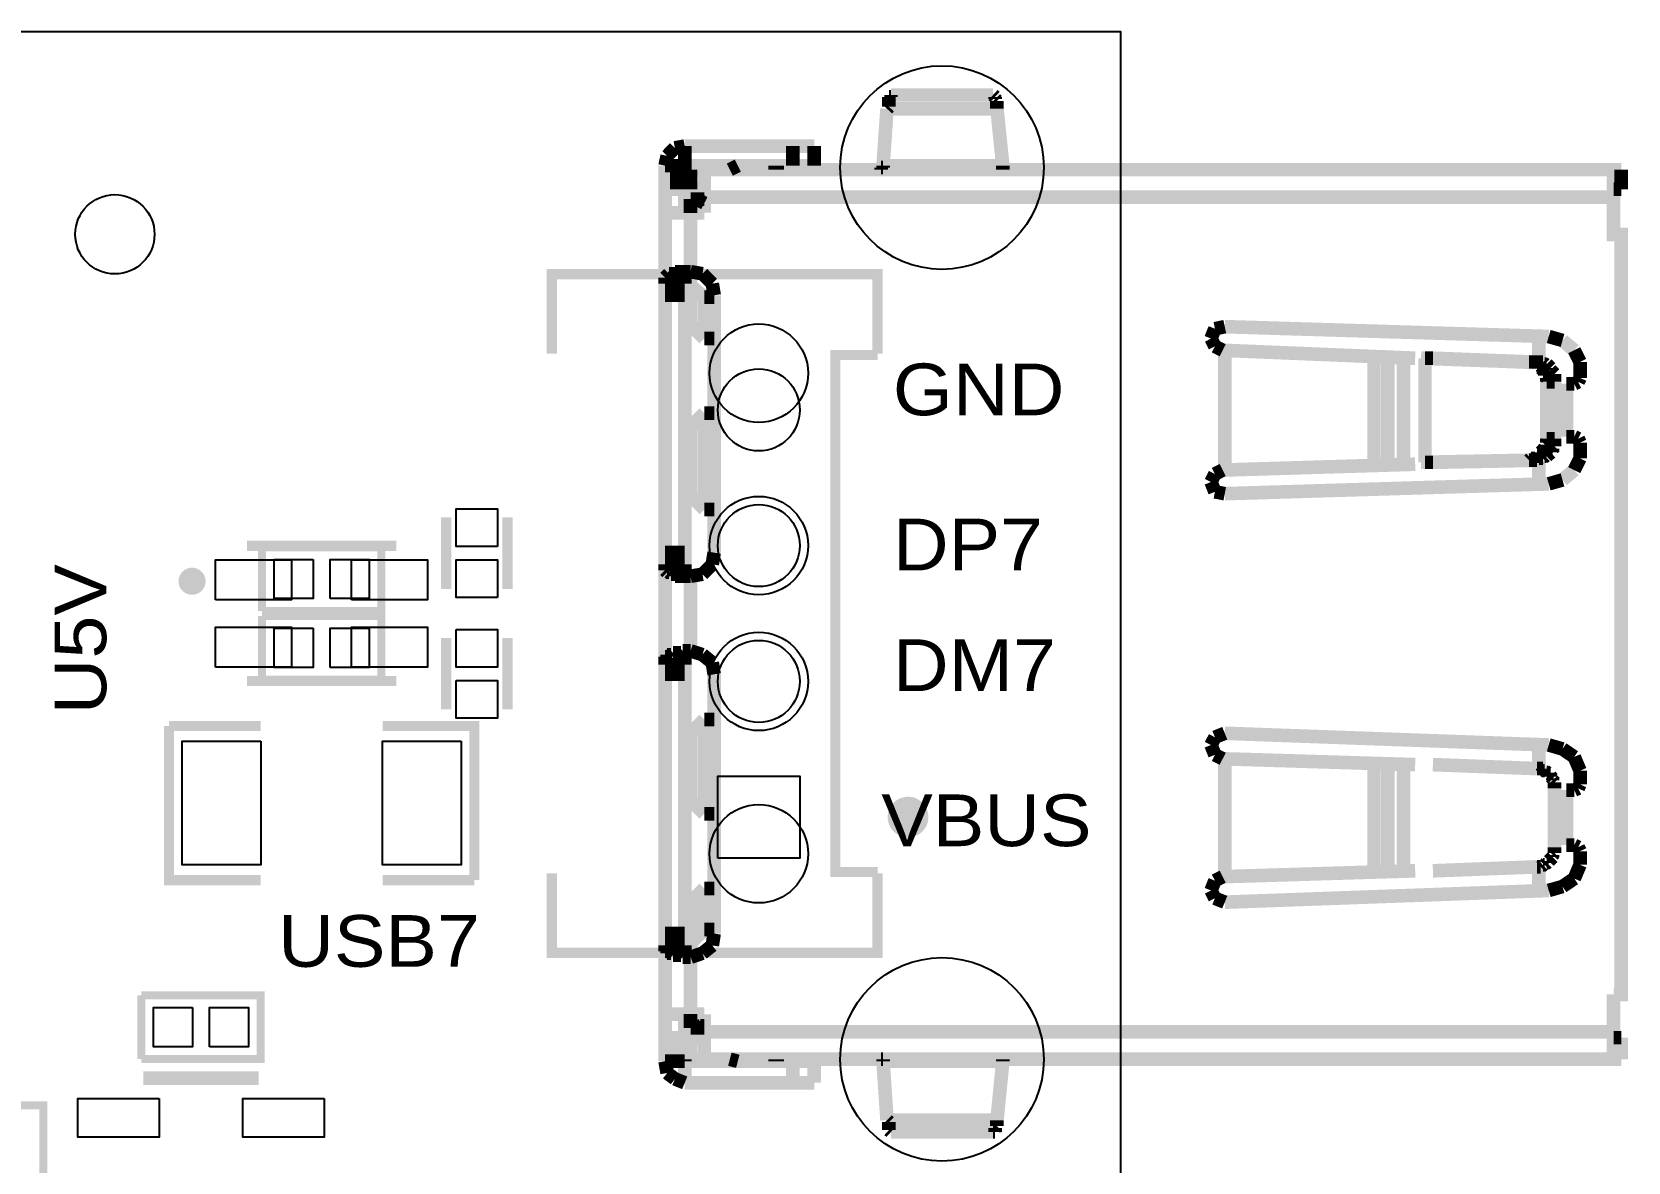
# Model space of a CAD drawing. Extents: x 0 to 145, y 0 to 99.
# Drawn here: x 121.97 to 145.5, y 81.32 to 97.98 of the extents above; entities that cross this region are included whole.
import ezdxf

# ---------------------------------------------------------------- set-up
doc = ezdxf.new("R2010")
doc.units = 0
doc.header["$MEASUREMENT"] = 0
for name, color, linetype in [('OUTLINE', 7, 'CONTINUOUS'), ('SILKSCREEN_TOP', 7, 'CONTINUOUS'), ('SOLDERMASK_BOTTOM', 5, 'CONTINUOUS'), ('SOLDERMASK_TOP', 94, 'CONTINUOUS')]:
    doc.layers.add(name, color=color, linetype=linetype)

msp = doc.modelspace()

# ---------------------------------------------------------------- linework, layer by layer
at = {"layer": 'OUTLINE'}
msp.add_lwpolyline([(0.01778, 97.97796), (0.01778, -0.02286), (138.01852, -0.02286), (138.01852, 97.97796)], close=True, dxfattribs=at)
at = {"layer": 'SILKSCREEN_TOP'}
for points, const_width in [([(134.51332, 96.00692), (134.57174, 96.84512)], 0.20066), ([(134.59968, 96.8756), (134.57174, 96.84512)], 0.20066), ([(134.57174, 96.84512), (136.19226, 96.84512)], 0.20066), ([(134.59968, 97.02038), (134.59968, 96.8756)], 0.20066), ([(134.63016, 97.02038), (134.59968, 97.02038)], 0.20066), ([(136.13638, 97.04832), (134.63016, 97.04832)], 0.20066), ([(134.63016, 97.04832), (134.63016, 97.02038)], 0.20066), ([(136.16432, 97.02038), (136.13384, 97.04832)], 0.20066), ([(136.16432, 96.9899), (136.16432, 97.02038)], 0.20066), ([(136.19226, 96.96196), (136.16432, 96.9899)], 0.20066), ([(136.19226, 96.84512), (136.19226, 96.96196)], 0.20066), ([(136.27862, 96.00692), (136.19226, 96.84512)], 0.20066), ([(131.3307, 96.1517), (131.30022, 96.00692)], 0.20066), ([(131.445, 96.26854), (131.3307, 96.1517)], 0.20066), ([(131.58978, 96.29648), (131.445, 96.26854)], 0.20066), ([(133.49986, 96.29648), (131.58978, 96.29648)], 0.20066), ([(131.58978, 96.29648), (131.58978, 96.00692)], 0.20066), ([(133.18236, 96.00692), (133.18236, 96.29648)], 0.20066), ([(133.49986, 96.00692), (133.49986, 96.29648)], 0.20066), ([(131.30022, 96.00692), (131.30022, 82.80908)], 0.20066), ([(131.30022, 96.00692), (131.58978, 96.00692)], 0.20066), ([(145.39468, 95.9485), (131.30022, 95.9485)], 0.20066), ([(131.47548, 95.9485), (131.47548, 95.65894)], 0.20066), ([(133.49986, 96.00692), (131.58978, 96.00692)], 0.20066), ([(131.58978, 96.00692), (131.58978, 95.9485)], 0.20066), ([(131.67614, 95.65894), (131.67614, 95.9485)], 0.20066), ([(131.87934, 95.9485), (131.87934, 95.3135)], 0.20066), ([(132.25526, 95.9485), (132.3721, 96.00692)], 0.20066), ([(132.92074, 95.9485), (132.92074, 96.00692)], 0.20066), ([(132.95122, 95.9485), (132.95122, 96.00692)], 0.20066), ([(134.48538, 95.97898), (134.48538, 95.9485)], 0.20066), ([(134.51332, 95.97898), (134.48538, 95.97898)], 0.20066), ([(134.51332, 96.00692), (136.27862, 96.00692)], 0.20066), ([(134.51332, 96.00692), (134.51332, 95.97898)], 0.20066), ([(136.27862, 95.9485), (136.27862, 96.00692)], 0.20066), ([(145.28038, 83.7946), (145.39468, 83.7946), (145.39468, 94.99346), (145.28038, 94.99346), (145.28038, 95.9485)], 0.20066), ([(145.39468, 95.9485), (145.39468, 95.65894)], 0.20066), ([(131.30022, 95.65894), (131.87934, 95.65894)], 0.20066), ([(131.58978, 95.65894), (131.58978, 95.3135)], 0.20066), ([(145.28038, 95.65894), (145.39468, 95.65894)], 0.20066), ([(131.67614, 95.31096), (131.67614, 95.51416)], 0.20066), ([(131.67614, 95.51416), (131.87934, 95.51416)], 0.20066), ([(131.82092, 95.48622), (131.67614, 95.51416)], 0.20066), ([(131.87934, 95.45574), (131.82092, 95.48622)], 0.20066), ([(131.87934, 95.54464), (145.28038, 95.54464)], 0.20066), ([(131.30022, 95.31096), (131.87934, 95.31096)], 0.20066), ([(131.67614, 95.31096), (131.67614, 94.44482)], 0.20066), ([(134.43204, 93.23832), (134.43204, 94.40926), (129.63144, 94.40926), (129.63144, 93.23832)], 0.14986), ([(131.30022, 94.35592), (131.35864, 94.41434)], 0.20066), ([(131.30022, 94.26956), (131.30022, 94.35592)], 0.20066), ([(131.58978, 94.26956), (131.30022, 94.26956)], 0.20066), ([(131.35864, 94.41434), (131.445, 94.41434)], 0.20066), ([(131.445, 94.44482), (131.67614, 94.44482)], 0.20066), ([(131.445, 94.41434), (131.445, 94.44482)], 0.20066), ([(131.58978, 94.3864), (131.62026, 94.41434)], 0.20066), ([(131.58978, 94.26956), (131.58978, 94.3864)], 0.20066), ([(131.58978, 94.26956), (131.58978, 90.1319)], 0.20066), ([(131.62026, 94.44482), (131.67614, 94.44482)], 0.20066), ([(131.62026, 94.41434), (131.62026, 94.44482)], 0.20066), ([(131.67614, 93.6625), (131.67614, 94.44482)], 0.20066), ([(131.8514, 94.41434), (131.67614, 94.44482)], 0.20066), ([(131.99618, 94.26956), (131.8514, 94.41434)], 0.20066), ([(132.02412, 94.09684), (131.99618, 94.26956)], 0.20066), ([(131.30022, 94.09684), (131.58978, 94.09684)], 0.20066), ([(131.87934, 94.0689), (131.67614, 94.24162)], 0.20066), ([(131.87934, 94.0689), (131.87934, 93.4593)], 0.20066), ([(132.02412, 94.0689), (131.87934, 94.0689)], 0.20066), ([(132.02412, 90.30462), (132.02412, 94.09684)], 0.20066), ([(131.87934, 93.4593), (131.67614, 93.6625)], 0.20066), ([(139.40536, 93.60408), (139.34694, 93.4593)], 0.20066), ([(139.55014, 93.63456), (139.40536, 93.60408)], 0.20066), ([(144.32534, 93.48978), (139.55014, 93.63456)], 0.20066), ([(131.87934, 93.4593), (132.02412, 93.4593)], 0.20066), ([(139.34694, 93.4593), (139.40536, 93.345)], 0.20066), ([(139.40536, 93.345), (139.51966, 93.28658)], 0.20066), ([(144.18056, 93.48978), (144.18056, 93.11386)], 0.20066), ([(144.52854, 93.43136), (144.32534, 93.48978)], 0.20066), ([(144.70126, 93.28658), (144.52854, 93.43136)], 0.20066), ([(134.43204, 93.218), (133.80974, 93.218), (133.80974, 85.598), (134.43204, 85.598)], 0.14986), ([(139.51966, 93.28658), (142.35684, 93.16974)], 0.20066), ([(139.55014, 91.52128), (139.55014, 93.28658)], 0.20066), ([(141.74978, 91.60764), (141.74978, 93.20022)], 0.20066), ([(141.95298, 91.60764), (141.95298, 93.20022)], 0.20066), ([(142.18412, 91.60764), (142.18412, 93.20022)], 0.20066), ([(142.4432, 93.16974), (144.03578, 93.11132)], 0.20066), ([(142.50162, 91.63558), (142.50162, 93.16974)], 0.20066), ([(142.50162, 93.16974), (142.61846, 93.16974)], 0.20066), ([(142.61846, 93.16974), (144.15262, 93.11132)], 0.20066), ([(144.03578, 93.11386), (144.12214, 93.11386)], 0.20066), ([(144.15262, 93.11386), (144.03578, 93.11386)], 0.20066), ([(144.12214, 93.11386), (144.15262, 93.08338)], 0.20066), ([(144.23898, 93.11132), (144.15262, 93.11132)], 0.20066), ([(144.15262, 93.08338), (144.18056, 93.08338)], 0.20066), ([(144.18056, 93.08338), (144.18056, 93.05544)], 0.20066), ([(144.26692, 93.08338), (144.23898, 93.11132)], 0.20066), ([(144.29486, 93.08338), (144.26692, 93.08338)], 0.20066), ([(144.35328, 93.02496), (144.29486, 93.08338)], 0.20066), ([(144.78762, 93.11386), (144.70126, 93.28658)], 0.20066), ([(144.78762, 92.88018), (144.78762, 93.11386)], 0.20066), ([(144.18056, 93.05544), (144.2085, 93.05544)], 0.20066), ([(144.2085, 93.05544), (144.2085, 93.02496)], 0.20066), ([(144.2085, 93.02496), (144.23898, 92.99702)], 0.20066), ([(144.23898, 92.99702), (144.23898, 92.96908)], 0.20066), ([(144.23898, 92.96908), (144.26692, 92.96908)], 0.20066), ([(144.26692, 92.96908), (144.26692, 92.91066)], 0.20066), ([(144.26692, 92.91066), (144.2974, 92.88018)], 0.20066), ([(144.2974, 92.88018), (144.2974, 92.8243)], 0.20066), ([(144.35328, 92.99702), (144.35328, 93.02496)], 0.20066), ([(144.4117, 92.9386), (144.35328, 92.99702)], 0.20066), ([(144.4117, 92.82176), (144.4117, 92.9386)], 0.20066), ([(144.75968, 92.82176), (144.78762, 92.88018)], 0.20066), ([(144.29486, 91.98356), (144.29486, 92.8243)], 0.20066), ([(144.4117, 92.82176), (144.29486, 92.82176)], 0.20066), ([(144.4117, 91.98356), (144.4117, 92.8243)], 0.20066), ([(144.58696, 92.79382), (144.58696, 92.0115)], 0.20066), ([(144.58696, 92.79382), (144.70126, 92.79382)], 0.20066), ([(144.70126, 92.79382), (144.75968, 92.82176)], 0.20066), ([(131.67614, 92.15882), (131.87934, 92.35948)], 0.20066), ([(131.67614, 92.15628), (131.67614, 91.14536)], 0.20066), ([(131.87934, 92.35948), (131.87934, 90.94216)], 0.20066), ([(131.87934, 92.35948), (132.02412, 92.35948)], 0.20066), ([(144.29486, 91.92514), (144.26692, 91.8972)], 0.20066), ([(144.26692, 91.8972), (144.26692, 91.83878)], 0.20066), ([(144.4117, 91.98356), (144.29486, 91.98356)], 0.20066), ([(144.29486, 91.98356), (144.29486, 91.92514)], 0.20066), ([(144.4117, 91.86926), (144.4117, 91.98356)], 0.20066), ([(144.58696, 92.0115), (144.70126, 92.0115)], 0.20066), ([(144.75968, 91.98356), (144.70126, 92.0115)], 0.20066), ([(144.78762, 91.92514), (144.75968, 91.98356)], 0.20066), ([(144.78762, 91.694), (144.78762, 91.92514)], 0.20066), ([(142.4432, 91.63558), (144.03578, 91.66606)], 0.20066), ([(142.61846, 91.63558), (144.15262, 91.66606)], 0.20066), ([(144.06372, 91.694), (144.03578, 91.66606)], 0.20066), ([(144.15262, 91.66606), (144.03578, 91.66606)], 0.20066), ([(144.12214, 91.694), (144.06372, 91.694)], 0.20066), ([(144.15262, 91.72448), (144.12214, 91.694)], 0.20066), ([(144.18056, 91.72448), (144.15262, 91.72448)], 0.20066), ([(144.15262, 91.66606), (144.18056, 91.694)], 0.20066), ([(144.18056, 91.75242), (144.18056, 91.72448)], 0.20066), ([(144.2085, 91.75242), (144.18056, 91.75242)], 0.20066), ([(144.18056, 91.694), (144.18056, 91.31808)], 0.20066), ([(144.18056, 91.694), (144.23898, 91.694)], 0.20066), ([(144.26692, 91.83878), (144.2085, 91.78036)], 0.20066), ([(144.2085, 91.78036), (144.2085, 91.75242)], 0.20066), ([(144.23898, 91.694), (144.26692, 91.72448)], 0.20066), ([(144.26692, 91.72448), (144.29486, 91.72448)], 0.20066), ([(144.29486, 91.72448), (144.35328, 91.78036)], 0.20066), ([(144.35328, 91.78036), (144.35328, 91.81084)], 0.20066), ([(144.35328, 91.81084), (144.38376, 91.81084)], 0.20066), ([(144.38376, 91.83878), (144.4117, 91.86926)], 0.20066), ([(144.38376, 91.81084), (144.38376, 91.83878)], 0.20066), ([(144.70126, 91.52128), (144.78762, 91.694)], 0.20066), ([(139.40536, 91.46286), (139.34694, 91.34602)], 0.20066), ([(139.51966, 91.52128), (139.40536, 91.46286)], 0.20066), ([(142.35684, 91.60764), (139.51966, 91.52128)], 0.20066), ([(142.50162, 91.63558), (142.61846, 91.63558)], 0.20066), ([(144.52854, 91.3765), (144.70126, 91.52128)], 0.20066), ([(139.34694, 91.34602), (139.40536, 91.20124)], 0.20066), ([(139.40536, 91.20124), (139.55014, 91.1733)], 0.20066), ([(139.55014, 91.1733), (144.32534, 91.31808)], 0.20066), ([(144.32534, 91.31808), (144.52854, 91.3765)], 0.20066), ([(131.67614, 91.14536), (131.87934, 90.94216)], 0.20066), ([(128.07188, 89.77122), (128.07188, 90.82278)], 0.1524), ([(128.97612, 89.77122), (128.97612, 90.82278)], 0.1524), ([(131.87934, 90.94216), (132.02412, 90.94216)], 0.20066), ([(125.13818, 90.40368), (127.33782, 90.40368)], 0.14986), ([(125.35916, 90.3859), (125.35916, 89.4461)], 0.11938), ([(125.35916, 90.3859), (127.11684, 90.3859), (127.11684, 89.4461), (125.35916, 89.4461)], 0.11938), ([(131.30022, 90.30462), (131.58978, 90.30462)], 0.20066), ([(131.99618, 90.1319), (132.02412, 90.30462)], 0.20066), ([(131.30022, 90.1319), (131.58978, 90.1319)], 0.20066), ([(131.30022, 90.04554), (131.30022, 90.1319)], 0.20066), ([(131.3307, 90.01506), (131.30022, 90.04554)], 0.20066), ([(131.35864, 90.01506), (131.3307, 90.01506)], 0.20066), ([(131.38912, 89.98712), (131.35864, 90.01506)], 0.20066), ([(131.58978, 90.01506), (131.58978, 90.1319)], 0.20066), ([(131.62026, 89.98712), (131.58978, 90.01506)], 0.20066), ([(131.8514, 89.98712), (131.99618, 90.1319)], 0.20066), ([(131.445, 89.98712), (131.38912, 89.98712)], 0.20066), ([(131.445, 89.95664), (131.445, 89.98712)], 0.20066), ([(131.67614, 89.95664), (131.445, 89.95664)], 0.20066), ([(131.62026, 89.95664), (131.62026, 89.98712)], 0.20066), ([(131.67614, 89.95664), (131.62026, 89.95664)], 0.20066), ([(131.67614, 89.95664), (131.8514, 89.98712)], 0.20066), ([(131.67614, 89.95664), (131.67614, 88.85682)], 0.20066), ([(125.35916, 89.3699), (125.35916, 88.4301)], 0.11938), ([(125.35916, 89.3699), (127.11684, 89.3699), (127.11684, 88.4301), (125.35916, 88.4301)], 0.11938), ([(128.07188, 89.04478), (128.07188, 87.99322)], 0.1524), ([(128.97612, 89.04478), (128.97612, 87.99322)], 0.1524), ([(131.56184, 88.85682), (131.5339, 88.82888)], 0.20066), ([(131.67614, 88.85682), (131.56184, 88.85682)], 0.20066), ([(131.67614, 88.85682), (131.6482, 88.85682)], 0.20066), ([(131.6482, 88.85682), (131.6482, 88.82888)], 0.20066), ([(131.8514, 88.80094), (131.67614, 88.85682)], 0.20066), ([(131.30022, 88.77046), (131.30022, 88.65616)], 0.20066), ([(131.3307, 88.77046), (131.30022, 88.77046)], 0.20066), ([(131.30022, 88.65616), (131.58978, 88.65616)], 0.20066), ([(131.3307, 88.80094), (131.3307, 88.77046)], 0.20066), ([(131.38912, 88.80094), (131.3307, 88.80094)], 0.20066), ([(131.41706, 88.82888), (131.38912, 88.80094)], 0.20066), ([(131.5339, 88.82888), (131.41706, 88.82888)], 0.20066), ([(131.58978, 88.80094), (131.58978, 88.65616)], 0.20066), ([(131.62026, 88.80094), (131.58978, 88.80094)], 0.20066), ([(131.58978, 88.65616), (131.58978, 84.51596)], 0.20066), ([(131.62026, 88.82888), (131.62026, 88.80094)], 0.20066), ([(131.6482, 88.82888), (131.62026, 88.82888)], 0.20066), ([(131.99618, 88.6841), (131.8514, 88.80094)], 0.20066), ([(132.02412, 88.51138), (131.99618, 88.6841)], 0.20066), ([(125.13818, 88.41232), (127.33782, 88.41232)], 0.14986), ([(131.30022, 88.51138), (131.58978, 88.51138)], 0.20066), ([(132.02412, 88.51138), (132.02412, 84.69122)], 0.20066), ([(125.33884, 85.47862), (123.98756, 85.47862), (123.98756, 87.74938)], 0.14986), ([(125.33884, 87.74938), (123.98756, 87.74938)], 0.14986), ([(127.13716, 87.74938), (128.48844, 87.74938), (128.48844, 85.47862)], 0.14986), ([(131.67614, 87.6427), (131.87934, 87.8459)], 0.20066), ([(131.87934, 86.45652), (131.87934, 87.8459)], 0.20066), ([(131.87934, 87.8459), (132.02412, 87.8459)], 0.20066), ([(131.67614, 86.65972), (131.67614, 87.6427)], 0.20066), ([(139.40536, 87.58428), (139.34694, 87.46998)], 0.20066), ([(139.34694, 87.46998), (139.40536, 87.3252)], 0.20066), ([(139.55014, 87.6427), (139.40536, 87.58428)], 0.20066), ([(139.55014, 87.6427), (144.32534, 87.46998)], 0.20066), ([(144.18056, 87.46998), (144.18056, 87.122)], 0.20066), ([(144.52854, 87.41156), (144.32534, 87.46998)], 0.20066), ([(139.40536, 87.3252), (139.51966, 87.26678)], 0.20066), ([(142.35684, 87.18042), (139.51966, 87.26678)], 0.20066), ([(139.55014, 87.26678), (139.55014, 85.52942)], 0.20066), ([(141.74978, 87.20836), (141.74978, 85.58784)], 0.20066), ([(141.95298, 87.20836), (141.95298, 85.61578)], 0.20066), ([(144.70126, 87.29472), (144.52854, 87.41156)], 0.20066), ([(144.78762, 87.09152), (144.70126, 87.29472)], 0.20066), ([(142.18412, 87.18042), (142.18412, 85.61578)], 0.20066), ([(142.61846, 87.18042), (144.15262, 87.122)], 0.20066), ([(144.15262, 87.122), (144.23898, 87.122)], 0.20066), ([(144.23898, 87.122), (144.23898, 87.09152)], 0.20066), ([(144.23898, 87.09152), (144.26692, 87.09152)], 0.20066), ([(144.26692, 87.09152), (144.2974, 87.06358)], 0.20066), ([(144.2974, 87.06358), (144.32534, 87.06358)], 0.20066), ([(144.32534, 87.06358), (144.32534, 87.03564)], 0.20066), ([(144.32534, 87.03564), (144.35328, 87.03564)], 0.20066), ([(144.35328, 87.03564), (144.35328, 87.00516)], 0.20066), ([(144.35328, 87.00516), (144.38376, 86.97722)], 0.20066), ([(144.38376, 86.97722), (144.38376, 86.94928)], 0.20066), ([(144.78762, 86.89086), (144.78762, 87.09152)], 0.20066), ([(144.38376, 86.94928), (144.4117, 86.9188)], 0.20066), ([(144.4117, 86.9188), (144.4117, 86.83244)], 0.20066), ([(144.4117, 86.83244), (144.4117, 85.96376)], 0.20066), ([(144.58696, 86.8045), (144.58696, 85.99424)], 0.20066), ([(144.58696, 86.8045), (144.70126, 86.8045)], 0.20066), ([(144.70126, 86.8045), (144.75968, 86.83244)], 0.20066), ([(144.75968, 86.83244), (144.78762, 86.89086)], 0.20066), ([(131.67614, 86.65972), (131.87934, 86.45652)], 0.20066), ([(131.87934, 86.45652), (132.02412, 86.45652)], 0.20066), ([(144.38376, 85.81898), (144.32534, 85.76056)], 0.20066), ([(144.4117, 85.8774), (144.38376, 85.84946)], 0.20066), ([(144.38376, 85.84946), (144.38376, 85.81898)], 0.20066), ([(144.4117, 85.96376), (144.4117, 85.8774)], 0.20066), ([(144.58696, 85.99424), (144.70126, 85.99424)], 0.20066), ([(144.75968, 85.96376), (144.70126, 85.99424)], 0.20066), ([(144.78762, 85.90534), (144.75968, 85.96376)], 0.20066), ([(144.78762, 85.70468), (144.78762, 85.90534)], 0.20066), ([(129.63144, 85.57768), (129.63144, 84.40674), (134.43204, 84.40674), (134.43204, 85.57768)], 0.14986), ([(142.35684, 85.61578), (139.51966, 85.52942)], 0.20066), ([(142.61846, 85.61578), (144.15262, 85.6742)], 0.20066), ([(144.2085, 85.6742), (144.15262, 85.6742)], 0.20066), ([(144.18056, 85.6742), (144.18056, 85.32622)], 0.20066), ([(144.23898, 85.70214), (144.2085, 85.6742)], 0.20066), ([(144.26692, 85.70214), (144.23898, 85.70214)], 0.20066), ([(144.29486, 85.73262), (144.26692, 85.70214)], 0.20066), ([(144.32534, 85.73262), (144.29486, 85.73262)], 0.20066), ([(144.32534, 85.76056), (144.32534, 85.73262)], 0.20066), ([(144.70126, 85.50148), (144.78762, 85.70468)], 0.20066), ([(127.13716, 85.47862), (128.48844, 85.47862)], 0.14986), ([(131.87934, 85.3567), (131.67614, 85.1535)], 0.20066), ([(131.87934, 84.74964), (131.87934, 85.3567)], 0.20066), ([(131.87934, 85.3567), (132.02412, 85.3567)], 0.20066), ([(139.40536, 85.471), (139.34694, 85.32622)], 0.20066), ([(139.34694, 85.32622), (139.40536, 85.21192)], 0.20066), ([(139.51966, 85.52942), (139.40536, 85.471)], 0.20066), ([(144.32534, 85.32622), (139.55014, 85.1535)], 0.20066), ([(144.32534, 85.32622), (144.52854, 85.38464)], 0.20066), ([(144.52854, 85.38464), (144.70126, 85.50148)], 0.20066), ([(131.67868, 85.1535), (131.67868, 84.34324)], 0.20066), ([(139.40536, 85.21192), (139.55014, 85.1535)], 0.20066), ([(131.30022, 84.69122), (131.58978, 84.69122)], 0.20066), ([(131.87934, 84.74964), (131.67614, 84.54644)], 0.20066), ([(132.02412, 84.74964), (131.87934, 84.74964)], 0.20066), ([(131.99618, 84.51596), (132.02412, 84.69122)], 0.20066), ([(131.30022, 84.51596), (131.58978, 84.51596)], 0.20066), ([(131.30022, 84.51596), (131.30022, 84.4296)], 0.20066), ([(131.30022, 84.4296), (131.3307, 84.4296)], 0.20066), ([(131.3307, 84.4296), (131.3307, 84.40166)], 0.20066), ([(131.3307, 84.40166), (131.38912, 84.40166)], 0.20066), ([(131.38912, 84.40166), (131.41706, 84.37118)], 0.20066), ([(131.41706, 84.37118), (131.5339, 84.37118)], 0.20066), ([(131.5339, 84.37118), (131.56184, 84.34324)], 0.20066), ([(131.58978, 84.51596), (131.58978, 84.40166)], 0.20066), ([(131.58978, 84.40166), (131.62026, 84.40166)], 0.20066), ([(131.62026, 84.40166), (131.62026, 84.37118)], 0.20066), ([(131.62026, 84.37118), (131.6482, 84.37118)], 0.20066), ([(131.6482, 84.37118), (131.6482, 84.34324)], 0.20066), ([(131.67868, 84.34324), (131.8514, 84.40166)], 0.20066), ([(131.8514, 84.40166), (131.99618, 84.51596)], 0.20066), ([(131.56184, 84.34324), (131.67614, 84.34324)], 0.20066), ([(131.6482, 84.34324), (131.67614, 84.34324)], 0.20066), ([(131.67614, 84.34324), (131.67614, 83.5025)], 0.20066), ([(123.58116, 83.7819), (123.58116, 82.8421)], 0.11938), ([(123.58116, 83.7819), (125.33884, 83.7819), (125.33884, 82.8421), (123.58116, 82.8421)], 0.11938), ([(145.28038, 82.83956), (145.28038, 83.7946)], 0.20066), ([(131.30022, 83.50504), (131.87934, 83.50504)], 0.20066), ([(131.58978, 83.15706), (131.58978, 83.50504)], 0.20066), ([(131.67614, 83.50504), (131.67614, 83.30184)], 0.20066), ([(131.87934, 82.83956), (131.87934, 83.5025)], 0.20066), ([(131.82092, 83.32978), (131.67614, 83.30184)], 0.20066), ([(131.67614, 83.30184), (131.87934, 83.30184)], 0.20066), ([(131.87934, 83.32978), (131.82092, 83.32978)], 0.20066), ([(131.87934, 83.24342), (145.28038, 83.24342)], 0.20066), ([(131.87934, 83.15706), (131.30022, 83.15706)], 0.20066), ([(131.47548, 83.15706), (131.47548, 82.83956)], 0.20066), ([(131.67614, 82.83956), (131.67614, 83.15706)], 0.20066), ([(145.28038, 83.15706), (145.39468, 83.15706)], 0.20066), ([(145.39468, 82.83956), (145.39468, 83.15706)], 0.20066), ([(131.30022, 82.83956), (145.39468, 82.83956)], 0.20066), ([(131.30022, 82.80908), (131.58978, 82.80908)], 0.20066), ([(131.30022, 82.80908), (131.3307, 82.63636)], 0.20066), ([(131.58978, 82.80908), (131.58978, 82.83956)], 0.20066), ([(133.49986, 82.80908), (131.58978, 82.80908)], 0.20066), ([(131.58978, 82.49158), (131.58978, 82.80908)], 0.20066), ([(132.25526, 82.83956), (132.3721, 82.80908)], 0.20066), ([(132.92074, 82.83956), (132.92074, 82.80908)], 0.20066), ([(132.95122, 82.83956), (132.95122, 82.80908)], 0.20066), ([(133.18236, 82.80908), (133.18236, 82.49158)], 0.20066), ([(133.49986, 82.80908), (133.49986, 82.49158)], 0.20066), ([(134.51332, 82.83956), (134.48538, 82.83956)], 0.20066), ([(134.51332, 82.80908), (134.51332, 82.83956)], 0.20066), ([(134.51332, 82.80908), (136.27862, 82.80908)], 0.20066), ([(134.51332, 82.80908), (134.57174, 81.9404)], 0.20066), ([(136.27862, 82.80908), (136.19226, 81.9404)], 0.20066), ([(136.27862, 82.83956), (136.27862, 82.80908)], 0.20066), ([(125.3109, 82.56016), (123.6091, 82.56016)], 0.20066), ([(131.3307, 82.63636), (131.445, 82.55)], 0.20066), ([(131.445, 82.55), (131.58978, 82.49158)], 0.20066), ([(133.49986, 82.49158), (131.58978, 82.49158)], 0.20066), ([(121.1961, 80.40116), (121.1961, 82.15884), (122.1359, 82.15884), (122.1359, 80.40116)], 0.11938), ([(134.57174, 81.9404), (136.19226, 81.9404)], 0.20066), ([(134.59968, 81.91246), (134.57174, 81.9404)], 0.20066), ([(134.59968, 81.79562), (134.59968, 81.91246)], 0.20066), ([(134.63016, 81.76768), (134.59968, 81.79562)], 0.20066), ([(136.19226, 81.85404), (136.16432, 81.8261)], 0.20066), ([(136.16432, 81.8261), (136.16432, 81.76768)], 0.20066), ([(136.19226, 81.9404), (136.19226, 81.85404)], 0.20066), ([(136.13384, 81.76768), (134.63016, 81.76768)], 0.20066), ([(136.16432, 81.76768), (136.13384, 81.76768)], 0.20066)]:
    msp.add_lwpolyline(points, dxfattribs=dict(at, const_width=const_width))
for points, const_width in [([(124.42698, 89.88298, 1.000202), (124.22886, 89.88298, 0.999798), (124.42698, 89.88298)], 0.20066), ([(135.03148, 86.40826, 0.998267), (134.73176, 86.40826, 1.001736), (135.03148, 86.40826)], 0.29972)]:
    msp.add_lwpolyline(points, format="xyb", dxfattribs=dict(at, const_width=const_width))
at = {"layer": 'SOLDERMASK_BOTTOM'}
msp.add_lwpolyline([(132.07746, 85.80374), (132.07746, 87.01278), (133.2865, 87.01278), (133.2865, 85.80374)], close=True, dxfattribs=at)
for centre, radius in [((135.382, 95.97898), 1.49987), ((132.68198, 92.94876), 0.72517), ((132.68198, 92.40774), 0.60452), ((132.68198, 90.40876), 0.72517), ((132.68198, 90.40876), 0.60452), ((132.68198, 88.40724), 0.72517), ((132.68198, 88.40724), 0.60452), ((132.68198, 85.86724), 0.72517), ((135.382, 82.83702), 1.49987)]:
    msp.add_circle(centre, radius, dxfattribs=at)
at = {"layer": 'SOLDERMASK_TOP'}
for points in [[(128.8288, 90.39352), (128.2192, 90.39352), (128.2192, 90.95232), (128.8288, 90.95232)], [(124.6759, 89.60866), (124.6759, 90.19794), (125.79604, 90.19794), (125.79604, 89.60866)], [(126.11354, 90.20556), (126.11354, 89.62644), (125.5395, 89.62644), (125.5395, 90.20556)], [(126.36246, 89.62644), (126.36246, 90.20556), (126.9365, 90.20556), (126.9365, 89.62644)], [(126.67742, 89.60866), (126.67742, 90.19794), (127.79756, 90.19794), (127.79756, 89.60866)], [(128.8288, 89.64168), (128.2192, 89.64168), (128.2192, 90.20048), (128.8288, 90.20048)], [(124.6759, 88.61806), (124.6759, 89.20734), (125.79604, 89.20734), (125.79604, 88.61806)], [(126.11354, 89.18956), (126.11354, 88.61044), (125.5395, 88.61044), (125.5395, 89.18956)], [(126.36246, 88.61044), (126.36246, 89.18956), (126.9365, 89.18956), (126.9365, 88.61044)], [(126.67742, 88.61806), (126.67742, 89.20734), (127.79756, 89.20734), (127.79756, 88.61806)], [(128.2192, 89.17432), (128.8288, 89.17432), (128.8288, 88.61552), (128.2192, 88.61552)], [(128.2192, 88.42248), (128.8288, 88.42248), (128.8288, 87.86368), (128.2192, 87.86368)], [(125.34265, 87.52459), (125.34265, 85.70341), (124.18187, 85.70341), (124.18187, 87.52459)], [(128.29413, 87.52459), (128.29413, 85.70341), (127.13335, 85.70341), (127.13335, 87.52459)], [(132.07746, 85.80374), (132.07746, 87.01278), (133.2865, 87.01278), (133.2865, 85.80374)], [(124.33554, 83.60156), (124.33554, 83.02244), (123.7615, 83.02244), (123.7615, 83.60156)], [(124.58446, 83.02244), (124.58446, 83.60156), (125.1585, 83.60156), (125.1585, 83.02244)], [(123.84532, 82.26044), (123.84532, 81.69148), (122.64644, 81.69148), (122.64644, 82.26044)], [(126.27356, 82.26044), (126.27356, 81.69148), (125.07468, 81.69148), (125.07468, 82.26044)]]:
    msp.add_lwpolyline(points, close=True, dxfattribs=at)
for centre, radius in [((135.382, 95.97898), 1.49987), ((123.19, 94.996), 0.5842), ((132.68198, 92.94876), 0.72517), ((132.68198, 92.40774), 0.60452), ((132.68198, 90.40876), 0.72517), ((132.68198, 90.40876), 0.60452), ((132.68198, 88.40724), 0.72517), ((132.68198, 88.40724), 0.60452), ((132.68198, 85.86724), 0.72517), ((135.382, 82.83702), 1.49987)]:
    msp.add_circle(centre, radius, dxfattribs=at)

# ---------------------------------------------------------------- texts
at = {"layer": 'SILKSCREEN_TOP', "width": 1.116667}
for s, p in [('GND', (134.6581, 92.329)), ('DP7', (134.6581, 90.043)), ('DM7', (134.6581, 88.265)), ('VBUS', (134.48792, 85.979)), ('USB7', (125.59792, 84.201))]:
    msp.add_text(s, height=0.762, dxfattribs=at).set_placement(p)
msp.add_text('U5V', height=0.762, rotation=90, dxfattribs=at).set_placement((123.063, 87.9221))

doc.saveas('drawing.dxf')
